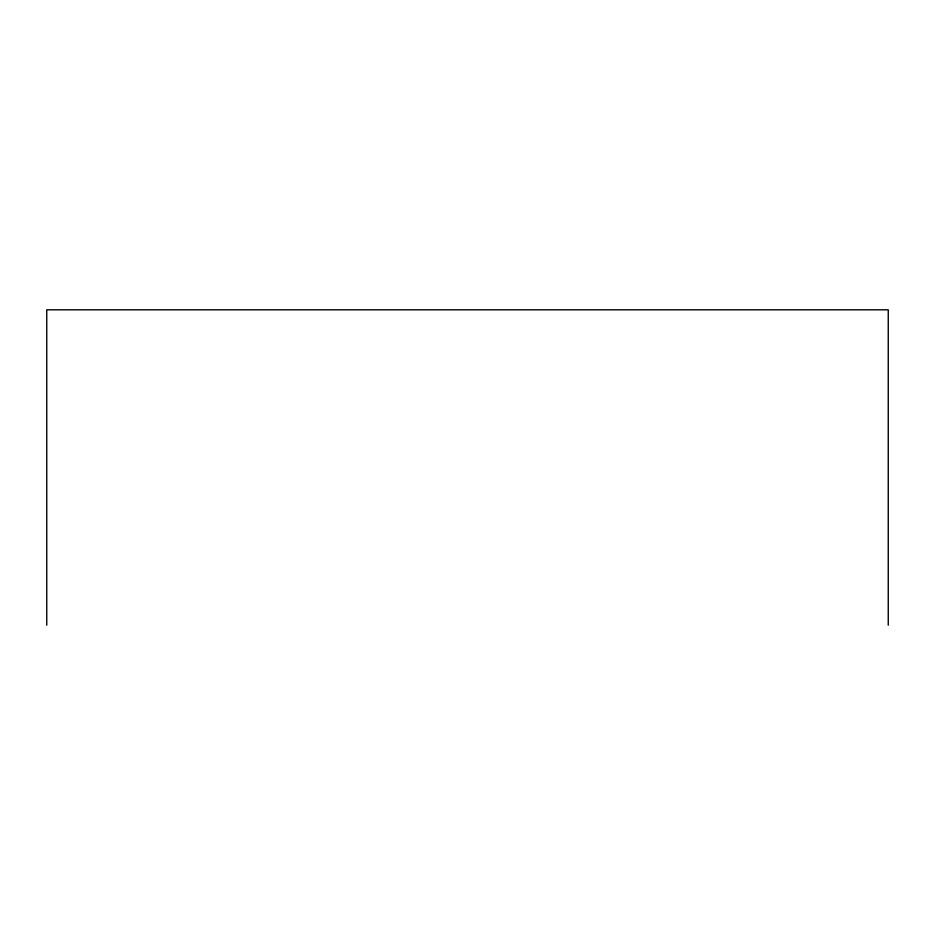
<?xml version="1.0" encoding="UTF-8"?>
<svg xmlns="http://www.w3.org/2000/svg" width="935" height="935" viewBox="0 0 935 935"><rect width="100%" height="100%" fill="white"/><g stroke="black" fill="none" stroke-linecap="round" stroke-linejoin="round"><path stroke-width="1.4" d="M888.25 625.188L888.25 309.812L46.75 309.812L46.75 625.188"/></g></svg>
